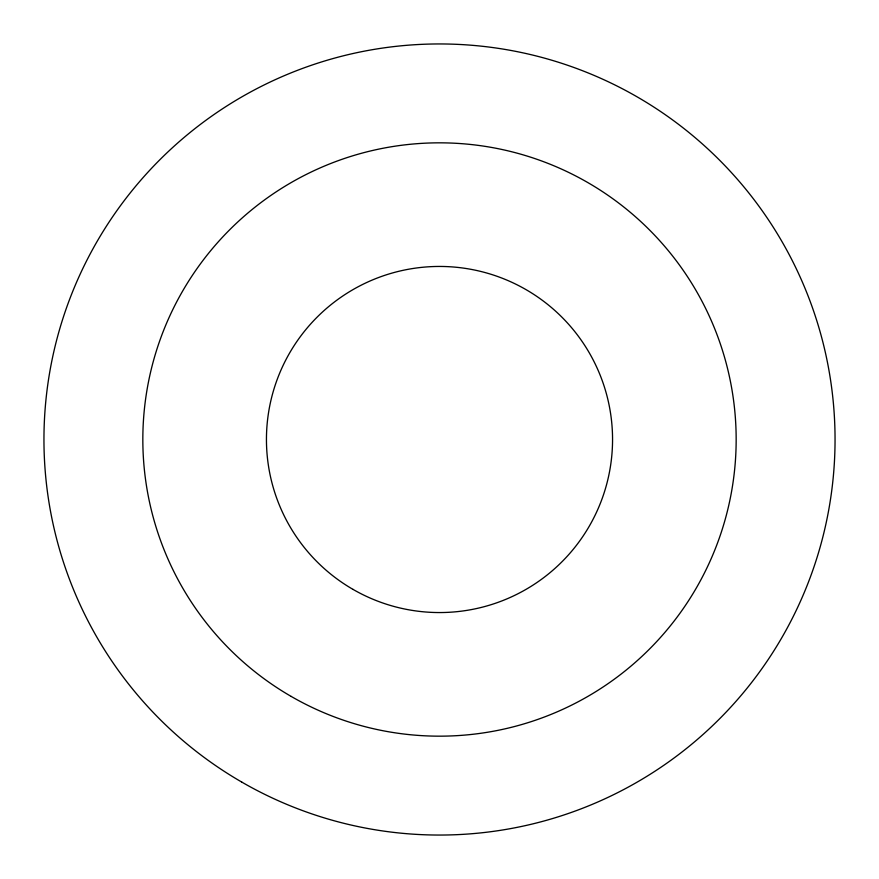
<?xml version="1.0" encoding="UTF-8"?>
<svg xmlns="http://www.w3.org/2000/svg" width="879" height="879" viewBox="0 0 879 879"><rect width="100%" height="100%" fill="white"/><g stroke="black" fill="none" stroke-linecap="round" stroke-linejoin="round"><path stroke-width="1.32" d="M241.725 782.057A395.55 395.55 0 0 0 835.05 439.5A395.55 395.55 0 0 0 241.725 96.943A395.55 395.55 0 0 0 241.725 782.057M291.169 696.421A296.662 296.662 0 0 0 736.162 439.5A296.662 296.662 0 0 0 291.169 182.579A296.662 296.662 0 0 0 291.169 696.421M352.973 589.369A173.053 173.053 0 0 0 612.553 439.5A173.053 173.053 0 0 0 352.973 289.63A173.053 173.053 0 0 0 352.973 589.369"/></g></svg>
